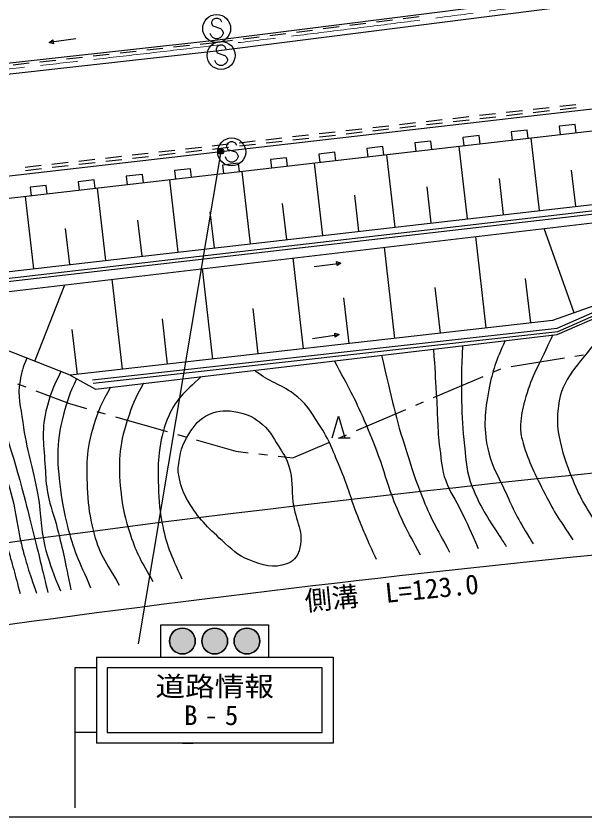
# Model space of a CAD drawing. Units: millimetres, scale not verified. Extents: x 40000 to 680000, y 20000 to 380000.
# Drawn here: x 98042 to 150925, y 205000 to 279437 of the extents above; entities that cross this region are included whole.
import ezdxf
from ezdxf.enums import TextEntityAlignment as Align

# ---------------------------------------------------------------- set-up
doc = ezdxf.new("R2010")
doc.units = ezdxf.units.MM
doc.header["$LTSCALE"] = 1000
doc.header["$PDMODE"] = 32
doc.header["$PDSIZE"] = 500
doc.linetypes.add('CHAIN', pattern=[18.5, 12, -1.5, 3.5, -1.5])
for name, color, linetype, lineweight in [('M-BGD', 7, 'Continuous', 25), ('M-BMK', 2, 'CHAIN', 13), ('M-BMK-ROW', 30, 'Continuous', 25), ('M-STR-STRC', 7, 'Continuous', 25), ('M-TTL-BAND', 7, 'Continuous', 25)]:
    doc.layers.add(name, color=color, linetype=linetype, lineweight=lineweight)
doc.styles.add('ＭＳ ゴシック', font='')
doc.styles.get('ＭＳ ゴシック').set_extended_font_data('MS Gothic')

msp = doc.modelspace()

# ---------------------------------------------------------------- hatches: boundary and pattern name
at = {"layer": 'M-STR-STRC'}
for points in [[(114708, 221352, 0.41421), (113508, 222552, 0.41421), (112308, 221352, 1)], [(117708, 221352, 0.41421), (116508, 222552, 0.41421), (115308, 221352, 1)], [(120708, 221352, 0.41421), (119508, 222552, 0.41421), (118308, 221352, 1)]]:
    msp.add_hatch(color=256, dxfattribs=at).paths.add_polyline_path(points)

# ---------------------------------------------------------------- linework, layer by layer
at = {"layer": 'M-BGD'}
for p, q in [((134034, 279207), (135522, 279395)), ((126594, 278263), (128082, 278451)), ((129074, 278577), (130562, 278766)), ((131554, 278892), (133042, 279081)), ((121634, 277633), (123122, 277822)), ((124114, 277948), (125602, 278137)), ((103598, 277312), (101119, 276984)), ((101119, 276984), (101466, 277219)), ((101516, 276848), (101119, 276984)), ((101466, 277219), (101516, 276848)), ((115162, 276834), (116558, 276989)), ((116558, 276989), (118162, 277193)), ((119154, 277318), (120642, 277507)), ((107708, 276008), (109199, 276173)), ((110193, 276283), (111684, 276449)), ((112678, 276559), (114169, 276724)), ((69444, 261394), (197224, 276031)), ((102739, 275457), (104229, 275622)), ((105223, 275732), (106714, 275897)), ((97769, 274905), (99260, 275071)), ((100254, 275181), (101745, 275346)), ((188853, 273027), (69642, 259295)), ((150070, 271197), (148580, 271027)), ((142619, 270347), (141128, 270177)), ((145103, 270631), (143612, 270461)), ((145128, 270332), (143638, 270162)), ((147587, 270914), (146096, 270744)), ((147612, 270615), (146121, 270445)), ((150096, 270898), (148605, 270728)), ((135167, 269497), (133677, 269327)), ((137651, 269781), (136161, 269611)), ((137676, 269482), (136186, 269312)), ((140135, 270064), (138645, 269894)), ((140160, 269765), (138670, 269595)), ((142644, 270048), (141154, 269878)), ((130199, 268931), (128709, 268761)), ((132683, 269214), (131193, 269044)), ((132708, 268915), (131218, 268745)), ((135192, 269198), (133702, 269028)), ((145548, 268844), (144058, 268672)), ((145639, 268049), (145548, 268844)), ((150018, 269359), (148528, 269187)), ((148528, 269187), (148620, 268393)), ((150110, 268564), (150018, 269359)), ((122748, 268081), (121257, 267911)), ((125231, 268364), (123741, 268194)), ((125257, 268065), (123766, 267895)), ((127715, 268647), (126225, 268477)), ((127741, 268348), (126250, 268178)), ((130225, 268632), (128734, 268462)), ((141077, 268329), (139587, 268157)), ((139587, 268157), (139679, 267363)), ((141169, 267534), (141077, 268329)), ((144058, 268672), (144149, 267878)), ((146710, 261366), (145936, 268084)), ((115296, 267231), (113806, 267061)), ((117780, 267514), (116289, 267344)), ((120264, 267797), (118773, 267627)), ((120289, 267498), (118799, 267328)), ((122773, 267782), (121283, 267612)), ((132136, 267299), (130646, 267128)), ((132228, 266504), (132136, 267299)), ((136607, 267814), (135117, 267642)), ((135117, 267642), (135208, 266848)), ((136698, 267019), (136607, 267814)), ((139993, 260592), (139219, 267310)), ((110328, 266664), (108838, 266494)), ((112812, 266947), (111322, 266777)), ((112837, 266648), (111347, 266478)), ((115321, 266932), (113831, 266762)), ((117805, 267215), (116315, 267045)), ((127666, 266784), (126176, 266613)), ((126176, 266613), (126267, 265818)), ((127758, 265989), (127666, 266784)), ((130646, 267128), (130738, 266333)), ((133276, 259818), (132502, 266536)), ((102876, 265814), (101386, 265644)), ((105360, 266097), (103870, 265927)), ((105386, 265798), (103895, 265628)), ((107844, 266381), (106354, 266211)), ((107869, 266082), (106379, 265912)), ((110353, 266365), (108863, 266195)), ((118725, 265754), (117235, 265583)), ((118817, 264960), (118725, 265754)), ((123196, 266269), (121705, 266098)), ((121705, 266098), (121797, 265303)), ((123287, 265474), (123196, 266269)), ((126558, 259044), (125784, 265762)), ((100393, 265531), (98902, 265361)), ((100418, 265232), (98927, 265062)), ((102902, 265515), (101411, 265345)), ((114255, 265239), (112765, 265068)), ((112765, 265068), (112856, 264273)), ((114346, 264445), (114255, 265239)), ((117235, 265583), (117327, 264788)), ((150069, 261753), (149682, 265112)), ((109784, 264724), (108294, 264553)), ((108294, 264553), (108386, 263758)), ((109876, 263930), (109784, 264724)), ((119840, 258270), (119066, 264988)), ((143352, 260979), (142965, 264338)), ((100843, 263694), (99353, 263523)), ((99353, 263523), (99445, 262728)), ((100935, 262900), (100843, 263694)), ((105314, 264209), (103824, 264038)), ((103824, 264038), (103915, 263243)), ((105405, 263415), (105314, 264209)), ((113122, 257496), (112347, 264214)), ((136634, 260205), (136247, 263564)), ((106403, 256722), (105629, 263440)), ((129917, 259431), (129530, 262790)), ((99684, 255947), (98910, 262666)), ((86523, 252567), (163544, 261628)), ((123199, 258657), (122812, 262016)), ((116481, 257883), (116094, 261242)), ((109762, 257109), (109375, 260468)), ((103044, 256334), (102657, 259694)), ((149908, 251848), (147133, 259697)), ((141743, 250444), (140778, 258950)), ((133237, 249479), (132276, 257949)), ((124767, 248518), (123810, 256953)), ((125747, 256173), (128229, 256472)), ((127834, 256613), (128229, 256472)), ((127879, 256241), (127834, 256613)), ((128229, 256472), (127879, 256241)), ((116332, 247561), (115379, 255961)), ((107932, 246609), (106983, 254974)), ((145879, 250913), (145410, 255049)), ((99789, 247349), (102585, 254456)), ((137490, 249962), (137008, 254214)), ((129002, 248999), (128522, 253234)), ((120550, 248040), (120071, 252257)), ((112132, 247085), (111656, 251285)), ((103750, 246134), (103275, 250317)), ((125592, 249463), (128063, 249844)), ((127664, 249972), (128063, 249844)), ((127721, 249602), (127664, 249972)), ((128063, 249844), (127721, 249602)), ((127412, 240236), (128012, 242236)), ((128012, 242236), (128612, 240236)), ((128112, 240236), (129112, 240236))]:
    msp.add_line(p, q, dxfattribs=at)
for points in [[(68432, 272115), (85418, 273756), (116532, 277206), (148011, 281200), (167746, 283712), (201951, 287632), (247556, 292004), (267838, 293645), (301638, 295934), (330270, 296982), (358434, 297127), (383903, 296568), (409756, 295329), (429811, 293901), (466447, 290253), (510076, 284053), (539963, 278668), (564963, 273446)], [(564734, 272421), (564731, 272422), (539763, 277638), (509909, 283016), (466321, 289210), (429722, 292855), (409694, 294281), (383866, 295518), (358425, 296077), (330292, 295932), (301693, 294885), (267916, 292598), (247649, 290958), (202061, 286587), (167872, 282670), (148143, 280159), (116656, 276164), (85526, 272711), (68531, 271070)], [(69826, 257347), (71743, 256691), (83663, 254101), (162670, 263205), (180968, 268877), (188853, 273027)], [(86700, 253850), (164639, 262837), (165134, 262989)], [(86734, 253552), (164700, 262542), (165209, 262699)], [(103074, 246057), (105426, 244771), (148343, 249851), (162924, 256149), (166374, 262460)], [(105166, 245629), (148329, 250420), (162403, 256595), (164706, 261061), (165265, 262483)], [(105199, 245331), (148408, 250127), (162621, 256363), (164979, 260937), (165488, 262231)], [(163544, 261628), (162165, 256837), (156741, 254263), (147918, 251145), (103074, 246057), (86523, 252567)]]:
    msp.add_lwpolyline(points, dxfattribs=at)
for points, knots in [([(92756, 250115), (92589, 249260), (92579, 248885), (92634, 248097), (92732, 246706), (93406, 246062), (93917, 244764), (94949, 242147), (95636, 240724), (96609, 238085), (97094, 236768), (97326, 236013), (97684, 234656), (98122, 232997), (98127, 232013), (98542, 230348), (98993, 228541), (99215, 227921), (99950, 225793)], [0, 0, 0, 0, 1, 1, 1, 2, 2, 2, 3, 3, 3, 4, 4, 4, 5, 5, 5, 6, 6, 6, 6]), ([(147950, 249805), (147685, 249275), (147621, 249128), (147416, 248692), (146515, 246778), (145882, 245738), (145323, 243698), (145087, 242837), (144967, 242337), (144942, 241445), (144927, 240916), (144935, 240608), (145073, 240097), (145599, 238154), (146145, 237136), (147046, 235336), (147980, 233470), (148414, 232827), (149793, 230755)], [0, 0, 0, 0, 1, 1, 1, 2, 2, 2, 3, 3, 3, 4, 4, 4, 5, 5, 5, 6, 6, 6, 6]), ([(95545, 249018), (95694, 247487), (95785, 247039), (95983, 245776), (96667, 241397), (97705, 239080), (98792, 234783), (99430, 232262), (99802, 230854), (100408, 228326), (100639, 227360), (100714, 227054), (100993, 225851)], [0, 0, 0, 0, 1, 1, 1, 2, 2, 2, 3, 3, 3, 4, 4, 4, 4]), ([(139540, 248809), (139441, 246389), (139402, 245707), (139459, 243720), (139506, 242063), (139510, 241127), (139719, 239482), (139911, 237977), (139882, 237074), (140449, 235667), (141195, 233813), (141843, 232870), (142926, 231190), (143213, 230745), (143384, 230475), (143613, 230140)], [0, 0, 0, 0, 1, 1, 1, 2, 2, 2, 3, 3, 3, 4, 4, 4, 5, 5, 5, 5]), ([(143496, 249277), (142636, 247311), (142339, 246556), (141993, 244710), (141600, 242609), (141460, 241333), (141888, 239238), (142182, 237796), (142660, 237070), (143282, 235736), (144049, 234092), (144439, 233143), (145377, 231589), (145685, 231080), (145853, 230800), (146124, 230389)], [0, 0, 0, 0, 1, 1, 1, 2, 2, 2, 3, 3, 3, 4, 4, 4, 5, 5, 5, 5]), ([(151783, 248965), (149956, 246608), (148581, 245484), (148401, 242714), (148344, 241846), (148315, 241342), (148482, 240488), (148809, 238820), (149144, 237910), (149785, 236335), (150575, 234393), (151051, 233711), (152375, 231633)], [0, 0, 0, 0, 1, 1, 1, 2, 2, 2, 3, 3, 3, 4, 4, 4, 4]), ([(132017, 247919), (133028, 243585), (133246, 242344), (134367, 238868), (134878, 237285), (135137, 236386), (135754, 234841), (136600, 232726), (137030, 232013), (138341, 229615)], [0, 0, 0, 0, 1, 1, 1, 2, 2, 2, 3, 3, 3, 3]), ([(136846, 248490), (136974, 246481), (137006, 245978), (137108, 244367), (137236, 242357), (137174, 241218), (137431, 239220), (137581, 238053), (137590, 237368), (137980, 236258), (138385, 235105), (138862, 234567), (139397, 233467), (140058, 232108), (140253, 231651), (141005, 229947)], [0, 0, 0, 0, 1, 1, 1, 2, 2, 2, 3, 3, 3, 4, 4, 4, 5, 5, 5, 5]), ([(99038, 247645), (98663, 246746), (98568, 246372), (98416, 245521), (98151, 244040), (98474, 243170), (98671, 241679), (99024, 239010), (99603, 237581), (100077, 234931), (100435, 232930), (100288, 231741), (100825, 229780), (101239, 228272), (101455, 227697), (102192, 226016)], [0, 0, 0, 0, 1, 1, 1, 2, 2, 2, 3, 3, 3, 4, 4, 4, 5, 5, 5, 5]), ([(135622, 229344), (134317, 231800), (133886, 232526), (133051, 234685), (132474, 236177), (132302, 237067), (131746, 238567), (131273, 239844), (130982, 240551), (130443, 241802), (129474, 244047), (129041, 244774), (127641, 247401)], [0, 0, 0, 0, 1, 1, 1, 2, 2, 2, 3, 3, 3, 4, 4, 4, 4]), ([(102219, 246393), (101434, 244848), (101173, 244209), (100828, 242711), (100370, 240724), (100642, 239527), (100751, 237491), (100803, 236529), (100822, 235983), (101001, 235037), (101243, 233755), (101555, 233078), (101880, 231814), (102448, 229604), (102579, 228858), (103141, 226111)], [0, 0, 0, 0, 1, 1, 1, 2, 2, 2, 3, 3, 3, 4, 4, 4, 5, 5, 5, 5]), ([(131539, 228938), (130671, 230839), (130434, 231362), (129803, 232949), (129150, 234589), (128954, 235574), (128267, 237200), (127539, 238921), (127223, 239949), (126201, 241514), (125417, 242716), (124997, 243480), (123840, 244330), (122572, 245261), (121610, 245408), (120372, 246379), (120303, 246433), (120275, 246450), (120196, 246520)], [0, 0, 0, 0, 1, 1, 1, 2, 2, 2, 3, 3, 3, 4, 4, 4, 5, 5, 5, 6, 6, 6, 6]), ([(103668, 245732), (102981, 244318), (102815, 243738), (102451, 242401), (101682, 239572), (101871, 237807), (102245, 234899), (102384, 233817), (102537, 233220), (102794, 232159), (103370, 229783), (103828, 228963), (104979, 226294)], [0, 0, 0, 0, 1, 1, 1, 2, 2, 2, 3, 3, 3, 4, 4, 4, 4]), ([(115257, 245935), (113677, 244425), (112826, 243800), (112094, 241954), (111634, 240795), (111533, 240082), (111362, 238847), (111221, 237828), (111235, 237243), (111258, 236214), (111292, 234718), (111339, 233872), (111606, 232399), (111994, 230256), (112428, 229449), (113444, 227136)], [0, 0, 0, 0, 1, 1, 1, 2, 2, 2, 3, 3, 3, 4, 4, 4, 5, 5, 5, 5]), ([(106818, 244936), (105981, 243467), (105735, 242864), (105277, 241445), (104518, 239089), (104547, 237605), (104694, 235134), (104776, 233768), (104874, 232996), (105205, 231669), (105740, 229523), (106344, 228727), (107641, 226559)], [0, 0, 0, 0, 1, 1, 1, 2, 2, 2, 3, 3, 3, 4, 4, 4, 4]), ([(109897, 245301), (109075, 243851), (108841, 243256), (108385, 241861), (107586, 239413), (107534, 237861), (107774, 235298), (107926, 233670), (108166, 232763), (108679, 231211), (109270, 229425), (109675, 228770), (110767, 226870)], [0, 0, 0, 0, 1, 1, 1, 2, 2, 2, 3, 3, 3, 4, 4, 4, 4]), ([(123410, 237610), (123162, 238415), (122853, 238804), (122406, 239518), (121903, 240319), (121690, 240856), (120967, 241465), (120200, 242111), (119657, 242422), (118673, 242616), (117635, 242821), (116935, 242848), (115972, 242410), (115042, 241988), (114646, 241446), (114107, 240579), (113467, 239548), (113282, 238832), (113138, 237627), (113082, 237166), (113127, 236894), (113231, 236441), (113426, 235581), (113591, 235092), (114045, 234336), (115013, 232724), (115801, 231959), (117192, 230693), (118089, 229877), (118587, 229322), (119721, 228894), (121002, 228410), (121923, 228055), (123207, 228528), (123813, 228752), (124144, 229114), (124346, 229728), (124905, 231425), (123993, 232492), (123784, 234266), (123630, 235571), (123795, 236353), (123410, 237610)], [0, 0, 0, 0, 1, 1, 1, 2, 2, 2, 3, 3, 3, 4, 4, 4, 5, 5, 5, 6, 6, 6, 7, 7, 7, 8, 8, 8, 9, 9, 9, 10, 10, 10, 11, 11, 11, 12, 12, 12, 13, 13, 13, 14, 14, 14, 14]), ([(93942, 240575), (94052, 240331), (94158, 240078), (94257, 239814), (95032, 237759), (95325, 236559), (95966, 234459), (96463, 232833), (96727, 231917), (97192, 230282), (97725, 228404), (97948, 227561), (98418, 225758)], [0, 0, 0, 0, 1, 1, 1, 2, 2, 2, 3, 3, 3, 4, 4, 4, 4])]:
    msp.add_open_spline(points, degree=3, knots=knots, dxfattribs=at)
at = {"layer": 'M-BMK'}
msp.add_arc((-119548, 2263913), 2001184, 275.39145, 277.68529, dxfattribs=at)
at = {"layer": 'M-BMK-ROW'}
for p, q in [((149996, 247823), (150786, 247950)), ((144072, 246870), (149009, 247664)), ((142368, 246334), (143103, 246648)), ((136851, 243975), (141448, 245941)), ((98193, 245261), (98941, 244975)), ((99875, 244618), (103023, 243416)), ((103023, 243416), (104590, 242967)), ((135195, 243268), (135931, 243582)), ((105551, 242691), (106320, 242470)), ((129678, 240909), (134276, 242875)), ((107281, 242194), (112087, 240815)), ((113049, 240540), (113818, 240319)), ((128023, 240202), (128759, 240516)), ((114779, 240043), (118475, 238983)), ((123767, 238382), (127104, 239809)), ((118475, 238983), (119622, 238853)), ((120616, 238740), (121411, 238650)), ((122405, 238537), (123767, 238382))]:
    msp.add_line(p, q, dxfattribs=at)
at = {"layer": 'M-STR-STRC'}
for p, q in [((116574, 279221), (116338, 279103)), ((116811, 279221), (116574, 279221)), ((117047, 279103), (116811, 279221)), ((116338, 279103), (116220, 278867)), ((116220, 278867), (116220, 278748)), ((116220, 278748), (116338, 278512)), ((116338, 278512), (117047, 278276)), ((117165, 278867), (117047, 279103)), ((116220, 277567), (116101, 277803)), ((117047, 278276), (117165, 278158)), ((117165, 278158), (117283, 277921)), ((117283, 277803), (117165, 277567)), ((117283, 277921), (117283, 277803)), ((116338, 277448), (116220, 277567)), ((116574, 277330), (116338, 277448)), ((116811, 277330), (116574, 277330)), ((117047, 277448), (116811, 277330)), ((117165, 277567), (117047, 277448)), ((116750, 276602), (116632, 276366)), ((116632, 276366), (116632, 276248)), ((116632, 276248), (116750, 276011)), ((116987, 276721), (116750, 276602)), ((117223, 276721), (116987, 276721)), ((117459, 276602), (117223, 276721)), ((117578, 276366), (117459, 276602)), ((116750, 276011), (117459, 275775)), ((117459, 275775), (117578, 275657)), ((117578, 275657), (117696, 275421)), ((117696, 275421), (117696, 275302)), ((116632, 275066), (116514, 275302)), ((116750, 274948), (116632, 275066)), ((116987, 274830), (116750, 274948)), ((117223, 274830), (116987, 274830)), ((117459, 274948), (117223, 274830)), ((117578, 275066), (117459, 274948)), ((117696, 275302), (117578, 275066)), ((117734, 267636), (117616, 267400)), ((117616, 267400), (117616, 267282)), ((117616, 267282), (117734, 267046)), ((117970, 267755), (117734, 267636)), ((118207, 267755), (117970, 267755)), ((118443, 267636), (118207, 267755)), ((118561, 267400), (118443, 267636)), ((117094, 266852), (109393, 221091)), ((117734, 267046), (118443, 266809)), ((118443, 266809), (118561, 266691)), ((118561, 266691), (118679, 266455)), ((117616, 266100), (117498, 266336)), ((117734, 265982), (117616, 266100)), ((117970, 265864), (117734, 265982)), ((118207, 265864), (117970, 265864)), ((118443, 265982), (118207, 265864)), ((118561, 266100), (118443, 265982)), ((118679, 266336), (118561, 266100)), ((118679, 266455), (118679, 266336)), ((105508, 219852), (127508, 219853)), ((105508, 219852), (105508, 211852)), ((127508, 219853), (127508, 211853)), ((105508, 218852), (103508, 218852)), ((103508, 218852), (103508, 205852)), ((105508, 212852), (103508, 212852)), ((127508, 211853), (105508, 211852)), ((113508, 211852), (114508, 211852))]:
    msp.add_line(p, q, dxfattribs=at)
msp.add_lwpolyline([(111508, 219852), (111508, 222852), (121508, 222852), (121508, 219852)], dxfattribs=at)
for points in [[(114708, 221352, 0.41421), (113508, 222552, 0.41421), (112308, 221352, 1)], [(117708, 221352, 0.41421), (116508, 222552, 0.41421), (115308, 221352, 1)], [(120708, 221352, 0.41421), (119508, 222552, 0.41421), (118308, 221352, 1)]]:
    msp.add_lwpolyline(points, format="xyb", close=True, dxfattribs=at)
msp.add_lwpolyline([(126508, 218853), (106508, 218852), (106508, 212852), (126508, 212853)], close=True, dxfattribs=at)
for centre, radius in [((116692, 278276), 1300), ((117105, 275775), 1300), ((118088, 266809), 1300), ((117094, 266852), 150), ((117094, 266852), 120), ((117094, 266852), 90), ((117094, 266852), 60), ((117094, 266852), 30), ((113508, 221352), 1200), ((116508, 221352), 1200), ((119508, 221352), 1200)]:
    msp.add_circle(centre, radius, dxfattribs=at)
for centre, start, end in [((314525, -1367626), 90.63305, 98.62364), ((314941, -1375199), 94.00406, 98.61307)]:
    msp.add_arc(centre, 1612814, start, end, dxfattribs=at)
msp.add_point((117094, 266852), dxfattribs=at)
at = {"layer": 'M-TTL-BAND'}
msp.add_line((40000, 205000), (579000, 205000), dxfattribs=at)

# ---------------------------------------------------------------- texts
at = {"layer": 'M-STR-STRC', "style": 'ＭＳ ゴシック'}
msp.add_text('側溝\u3000L=123.0', height=1833, rotation=5.703, dxfattribs=at).set_placement((133104, 224409), align=Align.BOTTOM_CENTER)
at = {"layer": 'M-STR-STRC', "style": 'ＭＳ ゴシック', "width": 1.1}
msp.add_text('道路情報', height=1833, dxfattribs=at).set_placement((116508, 217141), align=Align.MIDDLE_CENTER)
at = {"layer": 'M-STR-STRC', "insert": (116508, 214441), "char_height": 1833, "attachment_point": 5, "style": 'ＭＳ ゴシック'}
msp.add_mtext('\\T1.52;B-5', dxfattribs=at)

doc.saveas('drawing.dxf')
